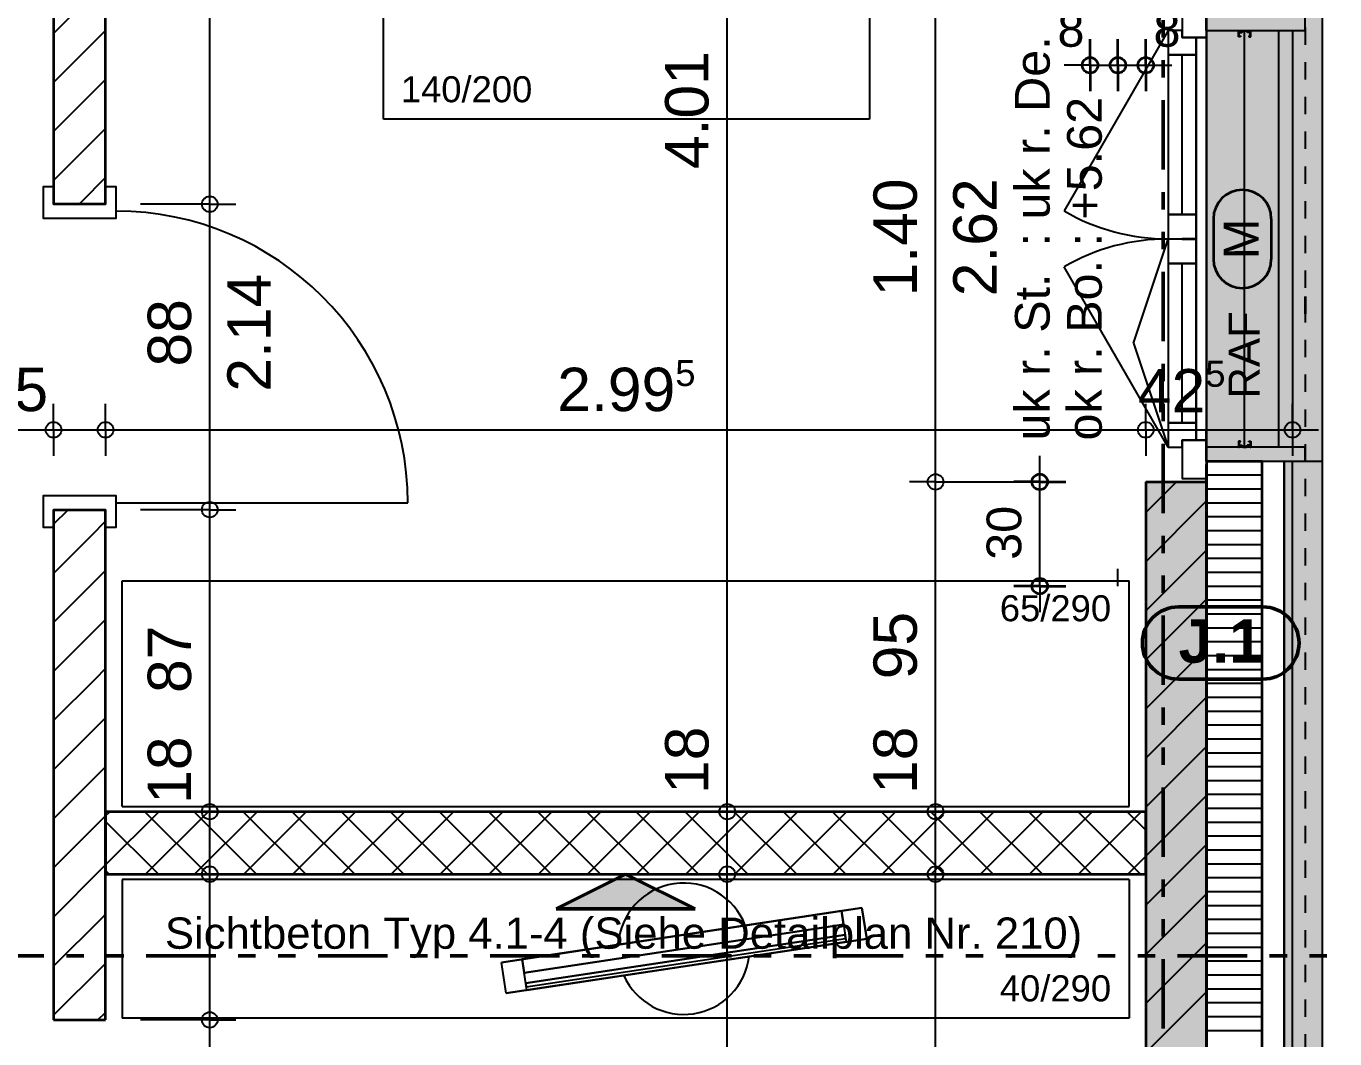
# Model space of a CAD drawing. Header units: centimetres. Extents: x 0.3 to 84.3, y 0.3 to 59.7.
# Drawn here: x 55.92 to 63.46, y 24.11 to 29.94 of the extents above; entities that cross this region are included whole.
import ezdxf

# ---------------------------------------------------------------- set-up
doc = ezdxf.new("R2010")
doc.units = ezdxf.units.CM
for name, pattern in [('AUSGEZOGEN', [0]), ('LINIE_17', [0.05, 0, -0.05]), ('LINIE_23', [0.79, 0.4, -0.13, 0, -0.13, 0, -0.13]), ('PHANTOM', [63.5, 31.75, -6.35, 6.35, -6.35, 6.35, -6.35]), ('PUNKT', [6.35, 0, -6.35]), ('RAND', [44.45, 12.7, -6.35, 12.7, -6.35, 0, -6.35]), ('VERDECKT', [9.525, 6.35, -3.175])]:
    doc.linetypes.add(name, pattern=pattern)
for name, color, linetype, lineweight in [('Allgemein', 7, 'AUSGEZOGEN', 35), ('Bauachsen grob', 7, 'RAND', 25), ('Daemmung', 7, 'AUSGEZOGEN', 35), ('Fenster', 7, 'AUSGEZOGEN', 35), ('Fuellflaeche tragende Wände MW', 7, 'AUSGEZOGEN', 25), ('Holz Fassadenverkleidung', 7, 'AUSGEZOGEN', 35), ('Holzgelaender', 7, 'AUSGEZOGEN', 50), ('Konstruktion oben', 7, 'VERDECKT', 25), ('Oeffnungsrichtung Fenster', 7, 'AUSGEZOGEN', 25), ('Rolladen', 7, 'AUSGEZOGEN', 25), ('Spengler', 7, 'AUSGEZOGEN', 35), ('Text Koten', 7, 'AUSGEZOGEN', 50), ('Text Werkplan Ausfuehrung', 7, 'AUSGEZOGEN', 50), ('Tuerzarge', 7, 'AUSGEZOGEN', 25), ('Unterkonstruktion', 7, 'AUSGEZOGEN', 35), ('Vorhangbrett', 7, 'AUSGEZOGEN', 25), ('Wand Beton bewehrt', 7, 'AUSGEZOGEN', 35), ('Wand Mauerwerk tragend', 7, 'AUSGEZOGEN', 35), ('Werkplan- Ausfuehrungsmasse', 7, 'AUSGEZOGEN', 25)]:
    doc.layers.add(name, color=color, linetype=linetype, lineweight=lineweight)
doc.layers.add('Elektro Text', color=7, linetype='AUSGEZOGEN', lineweight=35, true_color=0x656565)
doc.layers.add('Moebel', color=7, linetype='AUSGEZOGEN', lineweight=25, true_color=0xababab)
doc.styles.add('ARIAL', font='ARIAL.TTF')

msp = doc.modelspace()

# ---------------------------------------------------------------- hatches: boundary and pattern name
at = {"layer": 'Allgemein', "linetype": 'AUSGEZOGEN', "lineweight": 25}
h = msp.add_hatch(color=32, dxfattribs=at)
h.paths.add_polyline_path([(63.168, 27.434), (63.168, 15.618), (63.216, 15.618), (63.216, 27.434)])
h.paths.add_polyline_path([(63.168, 42.154), (63.168, 38.894), (63.216, 38.894), (63.216, 42.154)])
h.paths.add_polyline_path([(63.168, 36.334), (63.168, 29.994), (63.216, 29.994), (63.216, 36.334)])
h.paths.add_polyline_path([(63.168, 47.612), (63.168, 44.714), (63.216, 44.714), (63.216, 47.612)])
for points in [[(63.04, 29.994), (62.72, 29.994), (62.72, 29.914), (63.04, 29.914), (63.12, 29.914), (63.168, 29.914), (63.216, 29.914), (63.288, 29.914), (63.288, 29.994), (63.216, 29.994), (63.168, 29.994), (63.12, 29.994)], [(63.04, 27.514), (62.72, 27.514), (62.72, 27.434), (63.04, 27.434), (63.12, 27.434), (63.168, 27.434), (63.216, 27.434), (63.288, 27.434), (63.288, 27.514), (63.216, 27.514), (63.168, 27.514), (63.12, 27.514)]]:
    msp.add_hatch(color=32, dxfattribs=at).paths.add_polyline_path(points)
at = {"layer": 'Fuellflaeche tragende Wände MW', "linetype": 'AUSGEZOGEN', "lineweight": 25}
msp.add_hatch(color=254, dxfattribs=at).paths.add_polyline_path([(62.37, 27.314), (62.37, 16.474), (62.72, 16.474), (62.72, 27.314)])
at = {"layer": 'Holzgelaender', "linetype": 'AUSGEZOGEN', "lineweight": 25, "true_color": 0xe3e3e3}
msp.add_hatch(color=254, dxfattribs=at).paths.add_polyline_path([(63.136, 29.914), (63.136, 27.514), (63.216, 27.514), (63.216, 29.914)])
at = {"layer": 'Spengler', "linetype": 'AUSGEZOGEN', "lineweight": 25, "true_color": 0xfafafa}
for points in [[(63.388, 27.434), (63.388, 29.994), (63.288, 29.994), (63.288, 29.914), (62.72, 29.914), (62.72, 27.514), (63.288, 27.514), (63.288, 27.434)], [(63.388, 15.658), (63.388, 27.434), (63.216, 27.434), (63.216, 15.658)]]:
    msp.add_hatch(color=7, dxfattribs=at).paths.add_polyline_path(points)
at = {"layer": 'Text Werkplan Ausfuehrung', "linetype": 'AUSGEZOGEN', "lineweight": 50, "true_color": 0xff5454}
msp.add_hatch(color=13, dxfattribs=at).paths.add_polyline_path([(59.775, 24.854), (59.375, 25.054), (58.975, 24.854)])

# ---------------------------------------------------------------- linework, layer by layer
at = {"layer": 'Allgemein', "color": 7, "linetype": 'AUSGEZOGEN', "lineweight": 25}
for p, q in [((62.72, 29.994), (62.72, 29.914)), ((63.288, 29.914), (63.288, 29.994)), ((62.72, 29.914), (63.04, 29.914)), ((63.04, 29.914), (63.12, 29.914)), ((63.12, 29.914), (63.168, 29.914)), ((63.168, 29.914), (63.216, 29.914)), ((63.216, 29.914), (63.288, 29.914)), ((63.04, 27.514), (62.72, 27.514)), ((62.72, 27.514), (62.72, 27.434)), ((63.12, 27.514), (63.04, 27.514)), ((63.168, 27.514), (63.12, 27.514)), ((63.216, 27.514), (63.168, 27.514)), ((63.288, 27.514), (63.216, 27.514)), ((63.288, 27.434), (63.288, 27.514)), ((62.72, 27.434), (63.04, 27.434)), ((63.04, 27.434), (63.12, 27.434)), ((63.12, 27.434), (63.168, 27.434)), ((63.168, 27.434), (63.168, 15.666)), ((63.216, 27.434), (63.288, 27.434)), ((63.216, 15.618), (63.216, 27.434))]:
    msp.add_line(p, q, dxfattribs=at)
at = {"layer": 'Bauachsen grob', "color": 32, "linetype": 'LINIE_23', "lineweight": 50, "true_color": 0xc36e14}
for p, q in [((62.47, 1.394), (62.47, 57.974)), ((21.964, 24.584), (72.416, 24.584))]:
    msp.add_line(p, q, dxfattribs=at)
at = {"layer": 'Daemmung', "color": 7, "linetype": 'AUSGEZOGEN', "lineweight": 35}
for p, q in [((62.72, 27.434), (63.04, 27.434)), ((62.72, 27.434), (62.72, 27.314)), ((63.04, 16.114), (63.04, 27.434)), ((62.72, 27.314), (62.72, 16.474))]:
    msp.add_line(p, q, dxfattribs=at)
at = {"layer": 'Daemmung', "color": 7, "linetype": 'AUSGEZOGEN', "lineweight": 25}
for p, q in [((62.72, 27.434), (63.04, 27.434)), ((62.72, 27.354), (63.04, 27.354)), ((62.72, 27.274), (63.04, 27.274)), ((62.72, 27.194), (63.04, 27.194)), ((62.72, 27.114), (63.04, 27.114)), ((62.72, 27.114), (63.04, 27.114)), ((62.72, 27.034), (63.04, 27.034)), ((62.72, 26.954), (63.04, 26.954)), ((62.72, 26.874), (63.04, 26.874)), ((62.72, 26.794), (63.04, 26.794)), ((62.72, 26.794), (63.04, 26.794)), ((62.72, 26.714), (63.04, 26.714)), ((62.72, 26.634), (63.04, 26.634)), ((62.72, 26.554), (63.04, 26.554)), ((62.72, 26.474), (63.04, 26.474)), ((62.72, 26.474), (63.04, 26.474)), ((62.72, 26.394), (63.04, 26.394)), ((62.72, 26.314), (63.04, 26.314)), ((62.72, 26.234), (63.04, 26.234)), ((62.72, 26.154), (63.04, 26.154)), ((62.72, 26.154), (63.04, 26.154)), ((62.72, 26.074), (63.04, 26.074)), ((62.72, 25.994), (63.04, 25.994)), ((62.72, 25.914), (63.04, 25.914)), ((62.72, 25.834), (63.04, 25.834)), ((62.72, 25.834), (63.04, 25.834)), ((62.72, 25.754), (63.04, 25.754)), ((62.72, 25.674), (63.04, 25.674)), ((62.72, 25.594), (63.04, 25.594)), ((62.72, 25.514), (63.04, 25.514)), ((62.72, 25.514), (63.04, 25.514)), ((62.72, 25.434), (63.04, 25.434)), ((62.72, 25.354), (63.04, 25.354)), ((62.72, 25.274), (63.04, 25.274)), ((62.72, 25.194), (63.04, 25.194)), ((62.72, 25.194), (63.04, 25.194)), ((62.72, 25.114), (63.04, 25.114)), ((62.72, 25.034), (63.04, 25.034)), ((62.72, 24.954), (63.04, 24.954)), ((62.72, 24.874), (63.04, 24.874)), ((62.72, 24.874), (63.04, 24.874)), ((62.72, 24.794), (63.04, 24.794)), ((62.72, 24.714), (63.04, 24.714)), ((62.72, 24.634), (63.04, 24.634)), ((62.72, 24.554), (63.04, 24.554)), ((62.72, 24.554), (63.04, 24.554)), ((62.72, 24.474), (63.04, 24.474)), ((62.72, 24.394), (63.04, 24.394)), ((62.72, 24.314), (63.04, 24.314)), ((62.72, 24.234), (63.04, 24.234)), ((62.72, 24.234), (63.04, 24.234)), ((62.72, 24.154), (63.04, 24.154))]:
    msp.add_line(p, q, dxfattribs=at)
at = {"layer": 'Elektro Text', "color": 40, "linetype": 'AUSGEZOGEN', "lineweight": 35}
for p, q in [((62.76, 28.8301), (62.76, 28.5973)), ((63.0933, 28.8301), (63.0933, 28.5973))]:
    msp.add_line(p, q, dxfattribs=at)
for centre, start, end in [((62.9267, 28.8301), 0, 180), ((62.9267, 28.5973), 180, 0)]:
    msp.add_arc(centre, 0.1667, start, end, dxfattribs=at)
at = {"layer": 'Fenster', "color": 7, "linetype": 'AUSGEZOGEN', "lineweight": 25}
for p, q in [((62.58, 28.855), (62.58, 29.774)), ((62.58, 27.654), (62.58, 28.573))]:
    msp.add_line(p, q, dxfattribs=at)
for points in [[(62.72, 29.874), (62.72, 30.094), (62.58, 30.094), (62.58, 29.874), (62.72, 29.874)], [(62.72, 27.434), (63.388, 27.434), (63.388, 29.994), (62.72, 29.994), (62.72, 27.434)], [(62.66, 29.774), (62.66, 29.874), (62.58, 29.874), (62.58, 29.914), (62.5, 29.914), (62.5, 29.774), (62.66, 29.774)], [(62.66, 29.874), (62.66, 28.715), (62.58, 28.715), (62.58, 28.713), (62.66, 28.713), (62.66, 27.554), (62.72, 27.554), (62.72, 29.874), (62.66, 29.874)], [(62.66, 28.855), (62.66, 29.774), (62.5, 29.774), (62.5, 28.855), (62.66, 28.855)], [(62.58, 28.715), (62.66, 28.715), (62.66, 28.855), (62.5, 28.855), (62.5, 28.715), (62.58, 28.715)], [(62.66, 28.573), (62.66, 28.713), (62.58, 28.713), (62.5, 28.713), (62.5, 28.573), (62.66, 28.573)], [(62.66, 27.654), (62.66, 28.573), (62.5, 28.573), (62.5, 27.654), (62.66, 27.654)], [(62.58, 27.514), (62.58, 27.554), (62.66, 27.554), (62.66, 27.654), (62.5, 27.654), (62.5, 27.514), (62.58, 27.514)], [(62.72, 27.334), (62.72, 27.554), (62.58, 27.554), (62.58, 27.334), (62.72, 27.334)]]:
    msp.add_lwpolyline(points, dxfattribs=at)
at = {"layer": 'Holz Fassadenverkleidung', "color": 7, "linetype": 'LINIE_17', "lineweight": 25}
msp.add_line((63.288, 47.732), (63.288, 10.796), dxfattribs=at)
at = {"layer": 'Holzgelaender', "color": 7, "linetype": 'AUSGEZOGEN', "lineweight": 25}
for p, q in [((63.136, 27.514), (63.136, 29.914)), ((63.136, 29.914), (63.216, 29.914)), ((63.216, 29.914), (63.216, 27.514)), ((63.216, 27.514), (63.136, 27.514))]:
    msp.add_line(p, q, dxfattribs=at)
at = {"layer": 'Konstruktion oben', "color": 7, "linetype": 'PUNKT', "lineweight": 35}
msp.add_line((63.288, 47.732), (63.288, 10.796), dxfattribs=at)
at = {"layer": 'Moebel', "color": 253, "linetype": 'AUSGEZOGEN', "lineweight": 25, "true_color": 0xababab}
for p, q in [((57.98, 29.404), (57.98, 33.404)), ((60.78, 33.404), (60.78, 29.404)), ((60.78, 29.404), (57.98, 29.404)), ((56.475, 25.444), (56.475, 26.744)), ((56.475, 26.744), (62.275, 26.744)), ((62.275, 25.444), (62.275, 26.744)), ((56.475, 25.444), (62.275, 25.444)), ((56.475, 25.024), (56.475, 24.224)), ((62.275, 25.024), (56.475, 25.024)), ((62.275, 25.024), (62.275, 24.224)), ((58.6598, 24.546), (60.7362, 24.8602)), ((60.7362, 24.8602), (58.6598, 24.546)), ((58.7785, 24.564), (60.6176, 24.8422)), ((60.6176, 24.8422), (58.7785, 24.564)), ((60.6176, 24.8422), (58.7785, 24.564)), ((60.6176, 24.8422), (58.7785, 24.564)), ((60.6176, 24.8422), (60.6176, 24.8422)), ((60.6176, 24.8422), (60.6445, 24.6643)), ((60.6176, 24.8422), (60.6445, 24.6643)), ((60.6295, 24.7631), (60.6176, 24.8422)), ((60.6176, 24.8422), (60.6176, 24.8422)), ((60.6295, 24.7631), (60.6176, 24.8422)), ((60.7362, 24.8602), (60.7631, 24.6822)), ((60.7631, 24.6822), (60.7362, 24.8602)), ((60.7362, 24.8602), (60.7362, 24.8602)), ((58.7905, 24.4849), (60.6295, 24.7631)), ((60.6295, 24.7631), (58.7905, 24.4849)), ((60.6295, 24.7631), (60.6295, 24.7631)), ((60.7631, 24.6822), (58.6868, 24.368)), ((58.6868, 24.368), (60.7631, 24.6822)), ((60.6385, 24.7038), (58.7994, 24.4255)), ((58.7994, 24.4255), (60.6385, 24.7038)), ((58.8024, 24.4058), (60.6415, 24.684)), ((58.8024, 24.4058), (60.6415, 24.684)), ((60.6445, 24.6643), (58.8054, 24.386)), ((58.8054, 24.386), (60.6445, 24.6643)), ((60.6415, 24.684), (60.6385, 24.7038)), ((60.6415, 24.684), (60.6385, 24.7038)), ((60.6385, 24.7038), (60.6385, 24.7038)), ((60.6415, 24.684), (60.6415, 24.684)), ((60.6445, 24.6643), (60.6445, 24.6643)), ((60.7631, 24.6822), (60.7631, 24.6822)), ((58.6868, 24.368), (58.6598, 24.546)), ((58.6868, 24.368), (58.6598, 24.546)), ((58.6598, 24.546), (58.6598, 24.546)), ((58.7785, 24.564), (58.7785, 24.564)), ((58.8054, 24.386), (58.7785, 24.564)), ((58.8054, 24.386), (58.7785, 24.564)), ((58.7785, 24.564), (58.7905, 24.4849)), ((58.7785, 24.564), (58.7785, 24.564)), ((58.7785, 24.564), (58.7905, 24.4849)), ((58.7905, 24.4849), (58.7905, 24.4849)), ((58.7994, 24.4255), (58.8024, 24.4058)), ((58.7994, 24.4255), (58.7994, 24.4255)), ((58.7994, 24.4255), (58.8024, 24.4058)), ((58.6868, 24.368), (58.6868, 24.368)), ((58.8024, 24.4058), (58.8024, 24.4058)), ((58.8054, 24.386), (58.8054, 24.386)), ((62.275, 24.224), (56.475, 24.224))]:
    msp.add_line(p, q, dxfattribs=at)
for radius, start, end in [(0.3787, 20.79798, 176.40944), (0.3781, 203.94003, 353.26739)]:
    msp.add_arc((59.71, 24.624), radius, start, end, dxfattribs=at)
at = {"layer": 'Oeffnungsrichtung Fenster', "color": 7, "linetype": 'AUSGEZOGEN', "lineweight": 25}
for p, q in [((62.5, 29.914), (61.9, 28.8748)), ((62.3, 28.1135), (62.5, 28.713)), ((62.5, 27.514), (61.9, 28.5532)), ((62.3, 28.1135), (62.5, 27.514))]:
    msp.add_line(p, q, dxfattribs=at)
for centre, start, end in [((62.5, 29.914), 240, 270), ((62.5, 27.514), 90, 120)]:
    msp.add_arc(centre, 1.2, start, end, dxfattribs=at)
at = {"layer": 'Rolladen', "color": 7, "linetype": 'AUSGEZOGEN', "lineweight": 25}
for p, q in [((62.904, 29.913), (62.908, 29.913)), ((62.904, 29.879), (62.904, 29.913)), ((62.916, 29.879), (62.904, 29.879)), ((62.908, 29.907), (62.908, 29.913)), ((62.908, 29.907), (62.922, 29.907)), ((62.908, 29.883), (62.908, 29.903)), ((62.908, 29.903), (62.9237, 29.903)), ((62.908, 29.883), (62.916, 29.883)), ((62.916, 29.883), (62.916, 29.879)), ((62.922, 29.907), (62.929, 29.914)), ((62.9237, 29.903), (62.9307, 29.91)), ((62.929, 29.914), (62.951, 29.914)), ((62.9493, 29.91), (62.9307, 29.91)), ((62.934, 29.914), (62.935, 29.914)), ((62.935, 29.914), (62.945, 29.914)), ((62.9563, 29.903), (62.9493, 29.91)), ((62.958, 29.907), (62.951, 29.914)), ((62.972, 29.903), (62.9563, 29.903)), ((62.972, 29.907), (62.958, 29.907)), ((62.964, 29.883), (62.964, 29.879)), ((62.972, 29.883), (62.964, 29.883)), ((62.964, 29.879), (62.976, 29.879)), ((62.972, 29.913), (62.976, 29.913)), ((62.972, 29.907), (62.972, 29.913)), ((62.972, 29.883), (62.972, 29.903)), ((62.976, 29.879), (62.976, 29.913)), ((62.904, 27.549), (62.904, 27.515)), ((62.916, 27.549), (62.904, 27.549)), ((62.904, 27.515), (62.908, 27.515)), ((62.908, 27.545), (62.916, 27.545)), ((62.908, 27.545), (62.908, 27.525)), ((62.908, 27.525), (62.9237, 27.525)), ((62.908, 27.521), (62.922, 27.521)), ((62.908, 27.521), (62.908, 27.515)), ((62.916, 27.545), (62.916, 27.549)), ((62.922, 27.521), (62.929, 27.514)), ((62.9237, 27.525), (62.9307, 27.518)), ((62.929, 27.514), (62.951, 27.514)), ((62.9493, 27.518), (62.9307, 27.518)), ((62.934, 27.514), (62.935, 27.514)), ((62.935, 27.514), (62.945, 27.514)), ((62.9563, 27.525), (62.9493, 27.518)), ((62.958, 27.521), (62.951, 27.514)), ((62.972, 27.525), (62.9563, 27.525)), ((62.972, 27.521), (62.958, 27.521)), ((62.964, 27.549), (62.976, 27.549)), ((62.964, 27.545), (62.964, 27.549)), ((62.972, 27.545), (62.964, 27.545)), ((62.972, 27.545), (62.972, 27.525)), ((62.972, 27.521), (62.972, 27.515)), ((62.972, 27.515), (62.976, 27.515)), ((62.976, 27.549), (62.976, 27.515))]:
    msp.add_line(p, q, dxfattribs=at)
at = {"layer": 'Rolladen', "color": 7, "linetype": 'PHANTOM', "lineweight": 25}
msp.add_line((62.94, 27.514), (62.94, 29.914), dxfattribs=at)
at = {"layer": 'Spengler', "color": 7, "linetype": 'AUSGEZOGEN', "lineweight": 25}
msp.add_line((63.388, 15.658), (63.388, 27.434), dxfattribs=at)
at = {"layer": 'Text Werkplan Ausfuehrung', "color": 92, "linetype": 'AUSGEZOGEN', "lineweight": 50, "true_color": 0x00b300}
for p, q in [((63.0448, 26.594), (62.5592, 26.594)), ((63.0448, 26.1773), (62.5592, 26.1773))]:
    msp.add_line(p, q, dxfattribs=at)
at = {"layer": 'Text Werkplan Ausfuehrung', "color": 240, "linetype": 'AUSGEZOGEN', "lineweight": 50}
for p, q in [((59.375, 25.054), (58.975, 24.854)), ((59.775, 24.854), (59.375, 25.054)), ((58.975, 24.854), (59.775, 24.854))]:
    msp.add_line(p, q, dxfattribs=at)
at = {"layer": 'Text Werkplan Ausfuehrung', "color": 92, "linetype": 'AUSGEZOGEN', "lineweight": 50, "true_color": 0x00b300}
for centre, start, end in [((62.5592, 26.3857), 90, 270), ((63.0448, 26.3857), 270, 90)]:
    msp.add_arc(centre, 0.2083, start, end, dxfattribs=at)
at = {"layer": 'Tuerzarge', "color": 7, "linetype": 'AUSGEZOGEN', "lineweight": 25}
msp.add_line((56.44, 27.194), (58.12, 27.194), dxfattribs=at)
for points in [[(56.23, 28.834), (56.44, 28.834), (56.44, 29.014), (56.38, 29.014), (56.38, 28.914), (56.08, 28.914), (56.08, 29.014), (56.02, 29.014), (56.02, 28.834), (56.23, 28.834)], [(56.23, 27.154), (56.38, 27.154), (56.38, 27.054), (56.44, 27.054), (56.44, 27.234), (56.02, 27.234), (56.02, 27.054), (56.08, 27.054), (56.08, 27.154), (56.23, 27.154)]]:
    msp.add_lwpolyline(points, dxfattribs=at)
msp.add_arc((56.44, 27.194), 1.68, 0, 90, dxfattribs=at)
at = {"layer": 'Unterkonstruktion', "color": 7, "linetype": 'AUSGEZOGEN', "lineweight": 25}
for p, q in [((63.04, 27.434), (63.12, 27.434)), ((63.04, 27.434), (63.04, 16.114)), ((63.12, 27.434), (63.168, 27.434)), ((63.168, 15.666), (63.168, 27.434))]:
    msp.add_line(p, q, dxfattribs=at)
at = {"layer": 'Vorhangbrett', "color": 191, "linetype": 'PUNKT', "lineweight": 25, "true_color": 0xbe96ea}
for p, q in [((62.05, 30.714), (62.05, 26.714)), ((62.21, 26.714), (62.21, 30.714))]:
    msp.add_line(p, q, dxfattribs=at)
at = {"layer": 'Vorhangbrett', "color": 191, "linetype": 'AUSGEZOGEN', "lineweight": 35, "true_color": 0xbe96ea}
for p, q in [((62.05, 29.7147), (62.05, 29.8647)), ((62.21, 29.7147), (62.21, 29.8647)), ((62.37, 29.7147), (62.37, 29.8647)), ((62.05, 29.7147), (62.05, 29.5647)), ((62.21, 29.7147), (62.21, 29.5647)), ((62.37, 29.7147), (62.37, 29.5647)), ((61.76, 27.314), (61.61, 27.314)), ((61.76, 27.314), (61.91, 27.314)), ((61.76, 27.314), (61.76, 27.314)), ((61.76, 26.714), (61.61, 26.714)), ((61.76, 26.714), (61.91, 26.714)), ((61.76, 26.714), (61.76, 26.714))]:
    msp.add_line(p, q, dxfattribs=at)
at = {"layer": 'Vorhangbrett', "color": 191, "linetype": 'AUSGEZOGEN', "lineweight": 25, "true_color": 0xbe96ea}
for p, q in [((62.05, 29.7147), (61.9, 29.7147)), ((62.05, 29.7147), (62.21, 29.7147)), ((62.21, 29.7147), (62.37, 29.7147)), ((62.37, 29.7147), (62.52, 29.7147)), ((61.76, 27.314), (61.76, 27.464)), ((61.76, 26.714), (61.76, 27.314)), ((61.76, 26.714), (61.76, 26.564))]:
    msp.add_line(p, q, dxfattribs=at)
at = {"layer": 'Vorhangbrett', "color": 191, "linetype": 'AUSGEZOGEN', "lineweight": 35, "true_color": 0xbe96ea}
for centre in [(62.05, 29.7147), (62.21, 29.7147), (62.37, 29.7147), (61.76, 27.314), (61.76, 26.714)]:
    msp.add_circle(centre, 0.045, dxfattribs=at)
at = {"layer": 'Wand Beton bewehrt', "color": 7, "linetype": 'AUSGEZOGEN', "lineweight": 35}
for p, q in [((62.37, 25.414), (56.38, 25.414)), ((56.38, 25.414), (56.38, 25.354)), ((62.37, 25.354), (62.37, 25.414)), ((56.38, 25.354), (56.38, 25.054)), ((62.37, 25.054), (62.37, 25.354)), ((56.38, 25.054), (62.37, 25.054))]:
    msp.add_line(p, q, dxfattribs=at)
at = {"layer": 'Wand Beton bewehrt', "color": 7, "linetype": 'AUSGEZOGEN', "lineweight": 25}
for p, q in [((56.38, 25.3898), (56.4042, 25.414)), ((56.38, 25.107), (56.687, 25.414)), ((56.9666, 25.054), (56.6066, 25.414)), ((56.6098, 25.054), (56.9698, 25.414)), ((57.2495, 25.054), (56.8895, 25.414)), ((56.8927, 25.054), (57.2527, 25.414)), ((57.5323, 25.054), (57.1723, 25.414)), ((57.1755, 25.054), (57.5355, 25.414)), ((57.8152, 25.054), (57.4552, 25.414)), ((57.4584, 25.054), (57.8184, 25.414)), ((58.098, 25.054), (57.738, 25.414)), ((57.7412, 25.054), (58.1012, 25.414)), ((58.3809, 25.054), (58.0209, 25.414)), ((58.0241, 25.054), (58.3841, 25.414)), ((58.6637, 25.054), (58.3037, 25.414)), ((58.3069, 25.054), (58.6669, 25.414)), ((58.9465, 25.054), (58.5865, 25.414)), ((58.5897, 25.054), (58.9497, 25.414)), ((59.2294, 25.054), (58.8694, 25.414)), ((58.8726, 25.054), (59.2326, 25.414)), ((59.5122, 25.054), (59.1522, 25.414)), ((59.1554, 25.054), (59.5154, 25.414)), ((59.7951, 25.054), (59.4351, 25.414)), ((59.4383, 25.054), (59.7983, 25.414)), ((60.0779, 25.054), (59.7179, 25.414)), ((59.7211, 25.054), (60.0811, 25.414)), ((60.3608, 25.054), (60.0008, 25.414)), ((60.004, 25.054), (60.364, 25.414)), ((60.6436, 25.054), (60.2836, 25.414)), ((60.2868, 25.054), (60.6468, 25.414)), ((60.9264, 25.054), (60.5664, 25.414)), ((60.5696, 25.054), (60.9296, 25.414)), ((61.2093, 25.054), (60.8493, 25.414)), ((60.8525, 25.054), (61.2125, 25.414)), ((61.4921, 25.054), (61.1321, 25.414)), ((61.1353, 25.054), (61.4953, 25.414)), ((61.775, 25.054), (61.415, 25.414)), ((61.4182, 25.054), (61.7782, 25.414)), ((62.0578, 25.054), (61.6978, 25.414)), ((61.701, 25.054), (62.061, 25.414)), ((62.3407, 25.054), (61.9807, 25.414)), ((61.9839, 25.054), (62.3439, 25.414)), ((62.37, 25.3075), (62.2635, 25.414)), ((56.6838, 25.054), (56.38, 25.3578)), ((62.2667, 25.054), (62.37, 25.1573)), ((56.401, 25.054), (56.38, 25.075))]:
    msp.add_line(p, q, dxfattribs=at)
at = {"layer": 'Wand Mauerwerk tragend', "color": 7, "linetype": 'AUSGEZOGEN', "lineweight": 35}
for p, q in [((56.08, 34.734), (56.08, 28.914)), ((56.38, 28.914), (56.38, 33.434)), ((56.38, 28.914), (56.08, 28.914)), ((62.37, 27.314), (62.58, 27.314)), ((62.37, 27.314), (62.37, 25.414)), ((62.58, 27.314), (62.72, 27.314)), ((62.72, 16.474), (62.72, 27.314)), ((56.08, 27.154), (56.38, 27.154)), ((56.08, 27.154), (56.08, 24.214)), ((56.38, 25.414), (56.38, 27.154)), ((56.38, 25.354), (56.38, 25.414)), ((62.37, 25.414), (62.37, 25.054)), ((56.38, 25.054), (56.38, 25.354)), ((56.38, 24.214), (56.38, 25.054)), ((62.37, 25.054), (62.37, 16.474)), ((56.08, 24.214), (56.38, 24.214))]:
    msp.add_line(p, q, dxfattribs=at)
at = {"layer": 'Wand Mauerwerk tragend', "color": 180, "linetype": 'PUNKT', "lineweight": 35}
for p, q in [((62.58, 30.114), (62.58, 27.314)), ((62.72, 29.914), (62.72, 29.994)), ((62.72, 27.514), (62.72, 29.914)), ((62.72, 27.434), (62.72, 27.514)), ((62.72, 27.314), (62.72, 27.434)), ((62.58, 27.314), (62.72, 27.314))]:
    msp.add_line(p, q, dxfattribs=at)
at = {"layer": 'Wand Mauerwerk tragend', "color": 7, "linetype": 'AUSGEZOGEN', "lineweight": 25}
for p, q in [((62.37, 27.1372), (62.5468, 27.314)), ((56.08, 27.0697), (56.1643, 27.154)), ((62.37, 26.8544), (62.72, 27.2044)), ((62.37, 26.5715), (62.72, 26.9215)), ((62.37, 26.2887), (62.72, 26.6387)), ((62.37, 26.0058), (62.72, 26.3558)), ((62.37, 25.723), (62.72, 26.073)), ((62.37, 25.4401), (62.72, 25.7901)), ((62.37, 25.1573), (62.72, 25.5073)), ((62.37, 24.8745), (62.72, 25.2245)), ((62.37, 24.5916), (62.72, 24.9416)), ((62.37, 24.3088), (62.72, 24.6588)), ((62.37, 24.0259), (62.72, 24.3759))]:
    msp.add_line(p, q, dxfattribs=at)
for points in [[(56.08, 29.8982), (56.2141, 30.0322), (56.2141, 30.0322), (56.38, 30.1982)], [(56.08, 29.6153), (56.2219, 29.7572), (56.2219, 29.7572), (56.38, 29.9153)], [(56.08, 29.3325), (56.2298, 29.4822), (56.2298, 29.4822), (56.38, 29.6325)], [(56.08, 29.0496), (56.2376, 29.2072), (56.2376, 29.2072), (56.38, 29.3496)], [(56.2272, 28.914), (56.2454, 28.9322), (56.2454, 28.9322), (56.38, 29.0668)], [(56.08, 26.7869), (56.3003, 27.0072), (56.3003, 27.0072), (56.38, 27.0869)], [(56.08, 26.504), (56.3082, 26.7322), (56.3082, 26.7322), (56.38, 26.804)], [(56.08, 26.2212), (56.316, 26.4572), (56.316, 26.4572), (56.38, 26.5212)], [(56.08, 25.9384), (56.3239, 26.1822), (56.3239, 26.1822), (56.38, 26.2384)], [(56.08, 25.6555), (56.3317, 25.9072), (56.3317, 25.9072), (56.38, 25.9555)], [(56.08, 25.3727), (56.3396, 25.6322), (56.3396, 25.6322), (56.38, 25.6727)], [(56.08, 25.0898), (56.3474, 25.3572), (56.3474, 25.3572), (56.38, 25.3898)], [(56.08, 24.807), (56.3552, 25.0822), (56.3552, 25.0822), (56.38, 25.107)], [(56.08, 24.5242), (56.3631, 24.8072), (56.3631, 24.8072), (56.38, 24.8242)], [(56.08, 24.2413), (56.3709, 24.5322), (56.3709, 24.5322), (56.38, 24.5413)], [(56.3355, 24.214), (56.3788, 24.2572), (56.3788, 24.2572), (56.38, 24.2585)]]:
    msp.add_lwpolyline(points, dxfattribs=at)
at = {"layer": 'Werkplan- Ausfuehrungsmasse', "color": 7, "linetype": 'AUSGEZOGEN', "lineweight": 25}
for p, q in [((56.98, 28.914), (56.98, 33.434)), ((59.96, 25.414), (59.96, 33.434)), ((61.16, 27.314), (61.16, 30.114)), ((56.98, 28.914), (56.83, 28.914)), ((56.98, 28.914), (57.13, 28.914)), ((56.98, 27.154), (56.98, 28.914)), ((56.08, 27.614), (56.08, 27.764)), ((56.38, 27.614), (56.38, 27.764)), ((62.37, 27.614), (62.37, 27.764)), ((63.216, 27.614), (63.216, 27.764)), ((52.12, 27.614), (56.08, 27.614)), ((56.08, 27.614), (56.08, 27.464)), ((56.08, 27.614), (56.08, 27.614)), ((56.08, 27.614), (56.38, 27.614)), ((56.38, 27.614), (56.38, 27.464)), ((56.38, 27.614), (56.38, 27.614)), ((56.38, 27.614), (62.37, 27.614)), ((62.37, 27.614), (62.37, 27.464)), ((62.37, 27.614), (62.37, 27.614)), ((62.37, 27.614), (63.216, 27.614)), ((63.216, 27.614), (63.216, 27.464)), ((63.216, 27.614), (63.216, 27.614)), ((63.216, 27.614), (63.366, 27.614)), ((61.16, 27.314), (61.01, 27.314)), ((61.16, 27.314), (61.31, 27.314)), ((61.16, 25.414), (61.16, 27.314)), ((56.98, 27.154), (56.83, 27.154)), ((56.98, 27.154), (57.13, 27.154)), ((56.98, 25.414), (56.98, 27.154)), ((56.98, 25.414), (56.83, 25.414)), ((56.98, 25.414), (57.13, 25.414)), ((56.98, 25.414), (56.98, 25.414)), ((56.98, 25.054), (56.98, 25.414)), ((59.96, 25.414), (59.81, 25.414)), ((59.96, 25.414), (60.11, 25.414)), ((59.96, 25.414), (59.96, 25.414)), ((59.96, 25.054), (59.96, 25.414)), ((61.16, 25.414), (61.01, 25.414)), ((61.16, 25.414), (61.31, 25.414)), ((61.16, 25.414), (61.16, 25.414)), ((61.16, 25.054), (61.16, 25.414)), ((56.98, 25.054), (56.83, 25.054)), ((56.98, 25.054), (57.13, 25.054)), ((56.98, 25.054), (56.98, 25.054)), ((56.98, 24.214), (56.98, 25.054)), ((59.96, 25.054), (59.81, 25.054)), ((59.96, 25.054), (60.11, 25.054)), ((59.96, 25.054), (59.96, 25.054)), ((59.96, 16.474), (59.96, 25.054)), ((61.16, 25.054), (61.01, 25.054)), ((61.16, 25.054), (61.31, 25.054)), ((61.16, 25.054), (61.16, 25.054)), ((56.98, 24.214), (56.83, 24.214)), ((56.98, 24.214), (57.13, 24.214))]:
    msp.add_line(p, q, dxfattribs=at)
for points in [[(56.98, 28.914), (56.9212, 28.914), (56.9212, 28.914), (56.9175, 28.914), (56.9175, 28.914), (56.9175, 28.914), (56.9175, 28.914), (56.9175, 28.914), (56.9175, 28.914), (56.9175, 28.914), (56.9175, 28.914), (56.9175, 28.914), (56.9175, 28.914), (56.9175, 28.914), (56.9175, 28.914), (56.9111, 28.914), (56.9111, 28.914), (56.58, 28.914)], [(61.16, 27.314), (61.3261, 27.314), (61.3261, 27.314), (61.3799, 27.314), (61.3799, 27.314), (61.53, 27.314), (61.53, 27.314), (61.66, 27.314)], [(56.98, 27.154), (56.9207, 27.154), (56.9207, 27.154), (56.9175, 27.154), (56.9175, 27.154), (56.9175, 27.154), (56.9175, 27.154), (56.9175, 27.154), (56.9175, 27.154), (56.9175, 27.154), (56.9175, 27.154), (56.9175, 27.154), (56.9175, 27.154), (56.9175, 27.154), (56.9175, 27.154), (56.9175, 27.154), (56.9175, 27.154), (56.912, 27.154), (56.912, 27.154), (56.58, 27.154)], [(61.16, 16.474), (61.16, 16.7975), (61.16, 16.7975), (61.16, 25.054)], [(56.98, 24.214), (56.9199, 24.214), (56.9199, 24.214), (56.9175, 24.214), (56.9175, 24.214), (56.9175, 24.214), (56.9175, 24.214), (56.9175, 24.214), (56.9175, 24.214), (56.9175, 24.214), (56.9175, 24.214), (56.9175, 24.214), (56.9175, 24.214), (56.9175, 24.214), (56.9175, 24.214), (56.9175, 24.214), (56.9175, 24.214), (56.9175, 24.214), (56.9175, 24.214), (56.9175, 24.214), (56.9175, 24.214), (56.9134, 24.214), (56.9134, 24.214), (56.58, 24.214)], [(56.98, 16.474), (56.98, 17.9119), (56.98, 17.9119), (56.98, 24.214)]]:
    msp.add_lwpolyline(points, dxfattribs=at)
for centre in [(56.98, 28.914), (56.08, 27.614), (56.38, 27.614), (62.37, 27.614), (63.216, 27.614), (61.16, 27.314), (56.98, 27.154), (56.98, 25.414), (59.96, 25.414), (61.16, 25.414), (56.98, 25.054), (59.96, 25.054), (61.16, 25.054), (56.98, 24.214)]:
    msp.add_circle(centre, 0.045, dxfattribs=at)

# ---------------------------------------------------------------- texts
at = {"layer": 'Elektro Text', "color": 40, "linetype": 'AUSGEZOGEN', "lineweight": 35, "insert": (63.02, 28.5973), "char_height": 0.2, "width": 0.1, "attachment_point": 7, "rotation": 90, "style": 'ARIAL'}
msp.add_mtext('M', dxfattribs=at)
at = {"layer": 'Moebel', "color": 253, "linetype": 'AUSGEZOGEN', "lineweight": 25, "true_color": 0xababab, "char_height": 0.15, "width": 0.075, "attachment_point": 7, "style": 'ARIAL'}
for s, insert in [('140/200', (58.08, 29.499)), ('65/290', (61.53, 26.509)), ('40/290', (61.53, 24.319))]:
    msp.add_mtext(s, dxfattribs=dict(at, insert=insert))
at = {"layer": 'Text Koten', "color": 7, "linetype": 'AUSGEZOGEN', "lineweight": 35, "char_height": 0.2, "width": 0.1, "attachment_point": 7, "rotation": 90, "style": 'ARIAL'}
for s, insert in [('uk\\~r.\\~St.\\~\\~:\\~uk\\~r.\\~De.', (61.82, 27.5523)), ('ok\\~r.\\~Bo.\\~:\\~+5.62', (62.12, 27.5523))]:
    msp.add_mtext(s, dxfattribs=dict(at, insert=insert))
at = {"layer": 'Text Werkplan Ausfuehrung', "color": 7, "linetype": 'AUSGEZOGEN', "lineweight": 35, "insert": (63.027, 27.794), "char_height": 0.18, "width": 0.09, "attachment_point": 7, "rotation": 90, "style": 'ARIAL'}
msp.add_mtext('RAF', dxfattribs=at)
at = {"layer": 'Text Werkplan Ausfuehrung', "color": 92, "linetype": 'AUSGEZOGEN', "lineweight": 50, "true_color": 0x00b300, "insert": (62.5592, 26.269), "char_height": 0.25, "width": 0.125, "attachment_point": 7, "style": 'ARIAL'}
msp.add_mtext('\\fArial|i0|b1|c0|p0;J.1', dxfattribs=at)
at = {"layer": 'Text Werkplan Ausfuehrung', "color": 240, "linetype": 'AUSGEZOGEN', "lineweight": 35, "insert": (56.7215, 24.57), "char_height": 0.18, "width": 0.09, "attachment_point": 7, "style": 'ARIAL'}
msp.add_mtext('Sichtbeton\\~Typ\\~4.1-4\\~(Siehe\\~Detailplan\\~Nr.\\~210)', dxfattribs=at)
at = {"layer": 'Vorhangbrett', "color": 191, "linetype": 'AUSGEZOGEN', "lineweight": 35, "true_color": 0xbe96ea, "char_height": 0.2, "width": 0.1, "attachment_point": 7, "style": 'ARIAL'}
for insert in [(61.8619, 29.8181), (62.415, 29.8181)]:
    msp.add_mtext('8', dxfattribs=dict(at, insert=insert))
at = {"layer": 'Vorhangbrett', "color": 191, "linetype": 'AUSGEZOGEN', "lineweight": 35, "true_color": 0xbe96ea, "insert": (61.6565, 26.8653), "char_height": 0.2, "width": 0.1, "attachment_point": 7, "rotation": 90, "style": 'ARIAL'}
msp.add_mtext('30', dxfattribs=at)
at = {"layer": 'Werkplan- Ausfuehrungsmasse', "color": 7, "linetype": 'AUSGEZOGEN', "lineweight": 50, "char_height": 0.25, "width": 0.125, "attachment_point": 7, "rotation": 90, "style": 'ARIAL'}
for s, insert in [('4.01', (59.8557, 29.1162)), ('1.40', (61.0557, 28.3825)), ('2.62', (61.5153, 28.3833)), ('2.14', (57.331, 27.8337)), ('88', (56.8757, 27.9786)), ('95', (61.0557, 26.1768)), ('87', (56.8757, 26.0977)), ('18', (59.8557, 25.5159)), ('18', (61.0557, 25.5159)), ('18', (56.8757, 25.459))]:
    msp.add_mtext(s, dxfattribs=dict(at, insert=insert))
at = {"layer": 'Werkplan- Ausfuehrungsmasse', "color": 7, "linetype": 'AUSGEZOGEN', "lineweight": 50, "attachment_point": 7, "style": 'ARIAL'}
for s, insert, char_height, width in [('15', (55.6605, 27.7183), 0.25, 0.125), ('2.99', (58.9811, 27.7183), 0.25, 0.125), ('5', (59.6608, 27.8641), 0.15, 0.075), ('42', (62.3247, 27.714), 0.25, 0.125), ('5', (62.7132, 27.8598), 0.15, 0.075)]:
    msp.add_mtext(s, dxfattribs=dict(at, insert=insert, char_height=char_height, width=width))

doc.saveas('drawing.dxf')
